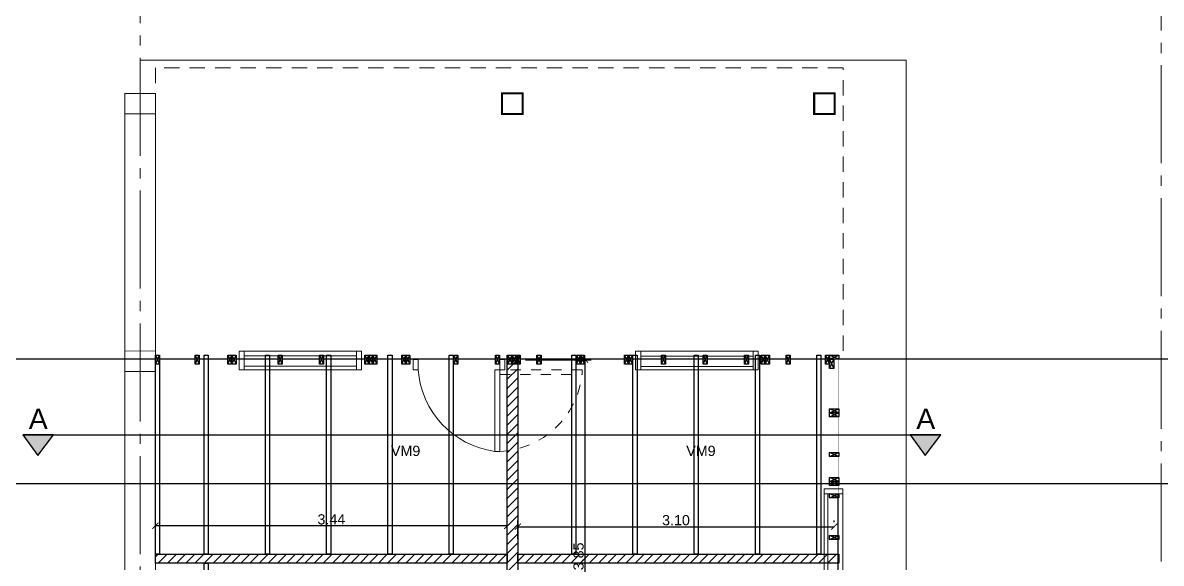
# Model space of a CAD drawing. Header units: millimetres. Extents: x 2924 to 3297, y 1496 to 1704.
# Drawn here: x 3193.52 to 3204.67, y 1566.4 to 1571.69 of the extents above; entities that cross this region are included whole.
import ezdxf

# ---------------------------------------------------------------- set-up
doc = ezdxf.new("R2010")
doc.units = ezdxf.units.MM
doc.header["$PDMODE"] = 35
for name, pattern in [('ACAD_ISO04W100', [30, 24, -3, 0, -3]), ('CONTINUA', [200, 100, 100]), ('DASHED', [0.75, 0.5, -0.25])]:
    doc.linetypes.add(name, pattern=pattern)
doc.layers.get('Defpoints').update_dxf_attribs({"color": 230})
for name, color, linetype in [('EJES', 8, 'Continuous'), ('P0- COLUMNAS HºAº', 7, 'Continuous'), ('P0-CARPINTERIAS', 7, 'Continuous'), ('P0-MAMPOSTERIA LADRILLO', 7, 'Continuous'), ('P0-MUROS', 7, 'Continuous'), ('P0-PANEL', 7, 'Continuous'), ('P0-PROYECCION', 7, 'Continuous'), ('P0-SOLADOS', 7, 'Continuous'), ('PT-MUROS', 7, 'Continuous')]:
    doc.layers.add(name, color=color, linetype=linetype)
doc.styles.add('Arial10', font='arial.ttf', dxfattribs={"height": 0.1})
doc.styles.get("Standard").update_dxf_attribs({"font": 'arial.ttf'})
doc.dimstyles.new('COTA-1-50', dxfattribs={"dimtxt": 0.1, "dimasz": 0.06, "dimexe": 0.06, "dimexo": 0.15, "dimgap": 0.0125, "dimtad": 1, "dimzin": 0, "dimdsep": 46, "dimtxsty": 'Arial10', "dimblk1": 'ARCHTICK', "dimblk2": 'ARCHTICK', "dimsah": 1, "dimcen": 0.09, "dimclrd": 7, "dimclre": 7, "dimclrt": 7, "dimazin": 0, "dimtfac": 1, "dimtofl": 0, "dimtmove": 2, "dimatfit": 3, "dimldrblk": 'ARCHTICK', "dimfxl": 0, "dimtolj": 1, "dimtzin": 0, "dimarcsym": 0})
pattern_1 = [(45, (111.248324, -59.88328), (-0.0449012806, 0.0449012806), [])]

# ---------------------------------------------------------------- blocks, each defined once
blk = doc.blocks.new('A$Cebfddf67')
at = {"color": 0}
for points in [[(0, 2.4), (0, 2.44), (0.09, 2.44), (0.09, 2.4), (0, 2.4), (0.09, 2.44), (0.09, 2.4), (0, 2.44)], [(0, 2.013), (0, 2.053), (0.09, 2.053), (0.09, 2.013), (0, 2.013), (0.09, 2.053), (0.09, 2.013), (0, 2.053)], [(0, 1.767), (0, 1.807), (0.09, 1.807), (0.09, 1.767), (0, 1.767), (0.09, 1.807), (0.09, 1.767), (0, 1.807)], [(0, 1.727), (0, 1.767), (0.09, 1.767), (0.09, 1.727), (0, 1.727), (0.09, 1.767), (0.09, 1.727), (0, 1.767)], [(0, 0.427), (0, 0.467), (0.09, 0.467), (0.09, 0.427), (0, 0.427), (0.09, 0.467), (0.09, 0.427), (0, 0.467)], [(0, 0.387), (0, 0.427), (0.09, 0.427), (0.09, 0.387), (0, 0.387), (0.09, 0.427), (0.09, 0.387), (0, 0.427)], [(0, 0), (0, 0.04), (0.09, 0.04), (0.09, 0), (0, 0), (0.09, 0.04), (0.09, 0), (0, 0.04)]]:
    blk.add_lwpolyline(points, dxfattribs=at)
at = {"color": 0, "const_width": 0.0003}
blk.add_lwpolyline([(0.09, 0), (0, 0), (0, 2.44), (0.09, 2.44)], close=True, dxfattribs=at)
at = {"color": 8}
for points in [[(0, 1.607), (0, 1.647), (0.09, 1.647), (0.09, 1.607), (0, 1.607), (0.09, 1.647), (0.09, 1.607), (0, 1.647)], [(0, 1.2), (0, 1.24), (0.09, 1.24), (0.09, 1.2), (0, 1.2), (0.09, 1.24), (0.09, 1.2), (0, 1.24)], [(0, 0.793), (0, 0.833), (0.09, 0.833), (0.09, 0.793), (0, 0.793), (0.09, 0.833), (0.09, 0.793), (0, 0.833)]]:
    blk.add_lwpolyline(points, dxfattribs=at)
blk = doc.blocks.new('A$C12c60659')
at = {"color": 0}
for points in [[(0, 0.523), (0, 0.563), (0.09, 0.563), (0.09, 0.523), (0, 0.523), (0.09, 0.563), (0.09, 0.523), (0, 0.563)], [(0, 0.523), (0.04, 0.523), (0.04, 0.433), (0, 0.433), (0, 0.523), (0.04, 0.433), (0, 0.433), (0.04, 0.523)], [(0, -0.002), (0, 0.038), (0.09, 0.038), (0.09, -0.002), (0, -0.002), (0.09, 0.038), (0.09, -0.002), (0, 0.038)]]:
    blk.add_lwpolyline(points, dxfattribs=at)
at = {"color": 0, "const_width": 0.0003}
blk.add_lwpolyline([(0.09, -0.002), (0, -0.002), (0, 0.563), (0.09, 0.563)], close=True, dxfattribs=at)
blk = doc.blocks.new('A$C57d97152')
at = {"color": 0}
for points in [[(0, 0.09), (0.04, 0.09), (0.04, 0), (0, 0), (0, 0.09), (0.04, 0), (0, 0), (0.04, 0.09)], [(0.387, 0.09), (0.427, 0.09), (0.427, 0), (0.387, 0), (0.387, 0.09), (0.427, 0), (0.387, 0), (0.427, 0.09)], [(0.709, 0.09), (0.749, 0.09), (0.749, 0), (0.709, 0), (0.709, 0.09), (0.749, 0), (0.709, 0), (0.749, 0.09)], [(0.749, 0.09), (0.789, 0.09), (0.789, 0), (0.749, 0), (0.749, 0.09), (0.789, 0), (0.749, 0), (0.789, 0.09)], [(2.049, 0.09), (2.089, 0.09), (2.089, 0), (2.049, 0), (2.049, 0.09), (2.089, 0), (2.049, 0), (2.089, 0.09)], [(2.089, 0.09), (2.129, 0.09), (2.129, 0), (2.089, 0), (2.089, 0.09), (2.129, 0), (2.089, 0), (2.129, 0.09)]]:
    blk.add_lwpolyline(points, dxfattribs=at)
at = {"color": 0, "const_width": 0.0003}
blk.add_lwpolyline([(2.129, 0.09), (0, 0.09), (0, 0), (2.129, 0)], close=True, dxfattribs=at)
at = {"color": 8}
for points in [[(1.2, 0.09), (1.24, 0.09), (1.24, 0), (1.2, 0), (1.2, 0.09), (1.24, 0), (1.2, 0), (1.24, 0.09)], [(1.606, 0.09), (1.646, 0.09), (1.646, 0), (1.606, 0), (1.606, 0.09), (1.646, 0), (1.606, 0), (1.646, 0.09)]]:
    blk.add_lwpolyline(points, dxfattribs=at)
blk = doc.blocks.new('A$Ce5a903bd')
at = {"color": 0}
for points in [[(0, 0.09), (0.04, 0.09), (0.04, 0), (0, 0), (0, 0.09), (0.04, 0), (0, 0), (0.04, 0.09)], [(0.43, 0.09), (0.47, 0.09), (0.47, 0), (0.43, 0), (0.43, 0.09), (0.47, 0), (0.43, 0), (0.47, 0.09)], [(0.47, 0.09), (0.51, 0.09), (0.51, 0), (0.47, 0), (0.47, 0.09), (0.51, 0), (0.47, 0), (0.51, 0.09)], [(1.77, 0.09), (1.81, 0.09), (1.81, 0), (1.77, 0), (1.77, 0.09), (1.81, 0), (1.77, 0), (1.81, 0.09)], [(1.81, 0.09), (1.85, 0.09), (1.85, 0), (1.81, 0), (1.81, 0.09), (1.85, 0), (1.81, 0), (1.85, 0.09)], [(2.013, 0.09), (2.053, 0.09), (2.053, 0), (2.013, 0), (2.013, 0.09), (2.053, 0), (2.013, 0), (2.053, 0.09)], [(2.4, 0.09), (2.44, 0.09), (2.44, 0), (2.4, 0), (2.4, 0.09), (2.44, 0), (2.4, 0), (2.44, 0.09)]]:
    blk.add_lwpolyline(points, dxfattribs=at)
at = {"color": 0, "const_width": 0.0003}
blk.add_lwpolyline([(2.44, 0.09), (0, 0.09), (0, 0), (2.44, 0)], close=True, dxfattribs=at)
at = {"color": 8}
for points in [[(0.793, 0.09), (0.833, 0.09), (0.833, 0), (0.793, 0), (0.793, 0.09), (0.833, 0), (0.793, 0), (0.833, 0.09)], [(1.2, 0.09), (1.24, 0.09), (1.24, 0), (1.2, 0), (1.2, 0.09), (1.24, 0), (1.2, 0), (1.24, 0.09)], [(1.607, 0.09), (1.647, 0.09), (1.647, 0), (1.607, 0), (1.607, 0.09), (1.647, 0), (1.607, 0), (1.647, 0.09)]]:
    blk.add_lwpolyline(points, dxfattribs=at)
blk = doc.blocks.new('A$Ca9f19df0')
at = {"color": 0}
for points in [[(0, 0.09), (0.04, 0.09), (0.04, 0), (0, 0), (0, 0.09), (0.04, 0), (0, 0), (0.04, 0.09)], [(0.283, 0.09), (0.323, 0.09), (0.323, 0), (0.283, 0), (0.283, 0.09), (0.323, 0), (0.283, 0), (0.323, 0.09)], [(0.323, 0.09), (0.363, 0.09), (0.363, 0), (0.323, 0), (0.323, 0.09), (0.363, 0), (0.323, 0), (0.363, 0.09)], [(1.323, 0.09), (1.363, 0.09), (1.363, 0), (1.323, 0), (1.323, 0.09), (1.363, 0), (1.323, 0), (1.363, 0.09)], [(1.363, 0.09), (1.403, 0.09), (1.403, 0), (1.363, 0), (1.363, 0.09), (1.403, 0), (1.363, 0), (1.403, 0.09)], [(1.403, 0.09), (1.443, 0.09), (1.443, 0), (1.403, 0), (1.403, 0.09), (1.443, 0), (1.403, 0), (1.443, 0.09)], [(1.607, 0.09), (1.647, 0.09), (1.647, 0), (1.607, 0), (1.607, 0.09), (1.647, 0), (1.607, 0), (1.647, 0.09)], [(1.993, 0.09), (2.033, 0.09), (2.033, 0), (1.993, 0), (1.993, 0.09), (2.033, 0), (1.993, 0), (2.033, 0.09)]]:
    blk.add_lwpolyline(points, dxfattribs=at)
at = {"color": 0, "const_width": 0.0003}
blk.add_lwpolyline([(2.033, 0.09), (0, 0.09), (0, 0), (2.033, 0)], close=True, dxfattribs=at)
at = {"color": 8}
for points in [[(0.793, 0.09), (0.833, 0.09), (0.833, 0), (0.793, 0), (0.793, 0.09), (0.833, 0), (0.793, 0), (0.833, 0.09)], [(1.2, 0.09), (1.24, 0.09), (1.24, 0), (1.2, 0), (1.2, 0.09), (1.24, 0), (1.2, 0), (1.24, 0.09)]]:
    blk.add_lwpolyline(points, dxfattribs=at)
blk = doc.blocks.new('_ARCHTICK')
at = {"color": 0, "linetype": 'ByBlock', "const_width": 0.15}
blk.add_lwpolyline([(-0.5, -0.5), (0.5, 0.5)], dxfattribs=at)
blk = doc.blocks.new('*D362')
at = {"layer": 'Defpoints', "color": 0, "transparency": 16777216}
for p in [(3194.82, 1566.766), (3194.82, 1566.488), (3198.265, 1566.488)]:
    blk.add_point(p, dxfattribs=at)
at = {"layer": 'PT-MUROS', "color": 7, "lineweight": -2, "transparency": 16777216}
for p, q in [((3194.82, 1566.638), (3194.82, 1566.826)), ((3198.265, 1566.638), (3198.265, 1566.826)), ((3198.265, 1566.766), (3194.82, 1566.766))]:
    blk.add_line(p, q, dxfattribs=at)
at = {"layer": 'PT-MUROS', "color": 7, "lineweight": -2, "transparency": 16777216, "xscale": 0.06, "yscale": 0.06, "zscale": 0.06, "rotation": 180}
blk.add_blockref('_ARCHTICK', (3194.82, 1566.766), dxfattribs=at)
at = {"layer": 'PT-MUROS', "color": 7, "lineweight": -2, "transparency": 16777216, "xscale": 0.06, "yscale": 0.06, "zscale": 0.06}
blk.add_blockref('_ARCHTICK', (3198.265, 1566.766), dxfattribs=at)
at = {"layer": 'PT-MUROS', "color": 7, "transparency": 16777216, "insert": (3196.543, 1566.829), "char_height": 0.1, "attachment_point": 5, "style": 'Arial10'}
blk.add_mtext('\\A1;3.44', dxfattribs=at)
blk = doc.blocks.new('*D366')
at = {"layer": 'Defpoints', "color": 0, "transparency": 16777216}
for p in [(3198.293, 1568.393), (3199.028, 1568.393), (3198.317, 1564.542)]:
    blk.add_point(p, dxfattribs=at)
at = {"layer": 'PT-MUROS', "color": 7, "lineweight": -2, "transparency": 16777216}
for p, q in [((3198.443, 1568.393), (3199.088, 1568.393)), ((3199.028, 1564.542), (3199.028, 1568.393)), ((3198.467, 1564.542), (3199.088, 1564.542))]:
    blk.add_line(p, q, dxfattribs=at)
at = {"layer": 'PT-MUROS', "color": 7, "lineweight": -2, "transparency": 16777216, "xscale": 0.06, "yscale": 0.06, "zscale": 0.06}
for p, rotation in [((3199.028, 1568.393), 90), ((3199.028, 1564.542), 270)]:
    blk.add_blockref('_ARCHTICK', p, dxfattribs=dict(at, rotation=rotation))
at = {"layer": 'PT-MUROS', "color": 7, "transparency": 16777216, "insert": (3198.964, 1566.467), "char_height": 0.1, "attachment_point": 5, "rotation": 90, "style": 'Arial10'}
blk.add_mtext('\\A1;3.85', dxfattribs=at)
blk = doc.blocks.new('*D367')
at = {"layer": 'Defpoints', "color": 0, "transparency": 16777216}
for p in [(3201.468, 1566.758), (3201.468, 1566.653), (3198.369, 1566.488)]:
    blk.add_point(p, dxfattribs=at)
at = {"layer": 'PT-MUROS', "color": 7, "lineweight": -2, "transparency": 16777216}
for p, q in [((3198.369, 1566.638), (3198.369, 1566.818)), ((3201.468, 1566.803), (3201.468, 1566.818)), ((3198.369, 1566.758), (3201.468, 1566.758))]:
    blk.add_line(p, q, dxfattribs=at)
at = {"layer": 'PT-MUROS', "color": 7, "lineweight": -2, "transparency": 16777216, "xscale": 0.06, "yscale": 0.06, "zscale": 0.06, "rotation": 180}
blk.add_blockref('_ARCHTICK', (3198.369, 1566.758), dxfattribs=at)
at = {"layer": 'PT-MUROS', "color": 7, "lineweight": -2, "transparency": 16777216, "xscale": 0.06, "yscale": 0.06, "zscale": 0.06}
blk.add_blockref('_ARCHTICK', (3201.468, 1566.758), dxfattribs=at)
at = {"layer": 'PT-MUROS', "color": 7, "transparency": 16777216, "insert": (3199.918, 1566.821), "char_height": 0.1, "attachment_point": 5, "style": 'Arial10'}
blk.add_mtext('\\A1;3.10', dxfattribs=at)

msp = doc.modelspace()

# ---------------------------------------------------------------- hatches: boundary and pattern name
at = {"layer": 'PT-MUROS'}
h = msp.add_hatch(dxfattribs=at)
h.set_pattern_fill('ANSI31', color=2, scale=0.02)
h.set_pattern_definition(pattern_1)
h.paths.add_polyline_path([(3198.2648, 1568.4378), (3198.3688, 1568.4378), (3198.3688, 1560.5528), (3198.2648, 1560.5528)])
at = {"layer": 'PT-MUROS', "true_color": 0xcc2427}
h = msp.add_hatch(color=242, dxfattribs=at)
h.dxf.hatch_style = 1
h.paths.add_polyline_path([(3193.6674, 1567.456), (3193.8205, 1567.656), (3193.5205, 1567.656)])
h.paths.add_polyline_path([(3202.3597, 1567.456), (3202.5128, 1567.656), (3202.2128, 1567.656)])
at = {"layer": 'PT-MUROS'}
h = msp.add_hatch(dxfattribs=at)
h.set_pattern_fill('ANSI31', color=3, scale=0.02)
h.set_pattern_definition(pattern_1)
h.paths.add_polyline_path([(3194.8205, 1566.4881), (3198.2648, 1566.4881), (3198.2648, 1566.4001), (3194.8205, 1566.4001)])
h = msp.add_hatch(dxfattribs=at)
h.set_pattern_fill('ANSI31', color=3, scale=0.02)
h.set_pattern_definition(pattern_1)
h.paths.add_polyline_path([(3198.3688, 1566.4881), (3201.5128, 1566.4881), (3201.5128, 1566.4001), (3198.3688, 1566.4001)])

# ---------------------------------------------------------------- linework, layer by layer
at = {"layer": 'EJES', "color": 8, "linetype": 'ACAD_ISO04W100', "lineweight": 0, "ltscale": 0.04}
for points in [[(3194.6705, 1584.3486), (3194.6705, 1551.9446)], [(3204.6705, 1584.2759), (3204.6705, 1551.9446)]]:
    msp.add_lwpolyline(points, dxfattribs=at)
at = {"layer": 'P0- COLUMNAS HºAº', "color": 8, "lineweight": 0, "const_width": 0.008}
for points in [[(3194.5205, 1570.9998), (3194.8205, 1570.9998), (3194.8205, 1570.7998), (3194.5205, 1570.7998)], [(3194.5205, 1568.4773), (3194.8205, 1568.4773), (3194.8205, 1568.2773), (3194.5205, 1568.2773)]]:
    msp.add_lwpolyline(points, close=True, dxfattribs=at)
at = {"layer": 'P0-CARPINTERIAS', "color": 8, "linetype": 'CONTINUA', "lineweight": 0}
for points in [[(3195.6394, 1568.4773), (3196.8394, 1568.4773), (3196.8394, 1568.2953), (3195.6394, 1568.2953), (3195.6394, 1568.4773), (3195.6894, 1568.4773), (3195.6894, 1568.2953), (3196.7894, 1568.2953), (3196.7894, 1568.4774), (3196.7894, 1568.4293), (3195.6894, 1568.4293), (3195.6894, 1568.3293), (3196.7894, 1568.3293)], [(3200.7228, 1568.4772), (3199.5228, 1568.4772), (3199.5228, 1568.2953), (3200.7228, 1568.2953), (3200.7228, 1568.4772), (3200.6728, 1568.4772), (3200.6728, 1568.2953), (3199.5728, 1568.2953), (3199.5728, 1568.4772), (3199.5728, 1568.4272), (3200.6728, 1568.4272), (3200.6728, 1568.3272), (3199.5728, 1568.3272)], [(3201.5522, 1565.9295), (3201.5522, 1567.1295), (3201.3702, 1567.1295), (3201.3702, 1565.9295), (3201.5522, 1565.9295), (3201.5522, 1565.9795), (3201.3702, 1565.9795), (3201.3702, 1567.0795), (3201.5522, 1567.0795), (3201.5042, 1567.0795), (3201.5042, 1565.9795), (3201.4042, 1565.9795), (3201.4042, 1567.0795)]]:
    msp.add_lwpolyline(points, dxfattribs=at)
msp.add_lwpolyline([(3198.1429, 1567.4953), (3198.1928, 1567.4953), (3198.1928, 1568.3953), (3198.2428, 1568.3953), (3198.2428, 1568.2953), (3198.1428, 1568.2953), (3198.1429, 1567.4953, -0.3543373), (3197.3928, 1568.2953), (3197.3928, 1568.3953), (3197.3428, 1568.3953), (3197.3428, 1568.2953), (3197.3928, 1568.2953)], format="xyb", dxfattribs=at)
at = {"layer": 'P0-MAMPOSTERIA LADRILLO', "color": 8, "lineweight": 0, "const_width": 0.008}
for points in [[(3194.8203, 1568.4773), (3194.5202, 1568.4773), (3194.5203, 1570.9998), (3194.8206, 1570.9998)], [(3194.5205, 1558.6383), (3194.5204, 1568.4773), (3194.8205, 1568.4773), (3194.8205, 1558.6383)]]:
    msp.add_lwpolyline(points, close=True, dxfattribs=at)
at = {"layer": 'P0-MUROS', "color": 8, "lineweight": 0, "const_width": 0.02}
for points in [[(3198.4154, 1570.9998), (3198.4154, 1570.7998), (3198.2154, 1570.7998), (3198.2154, 1570.9998)], [(3201.4713, 1570.9998), (3201.4713, 1570.7998), (3201.2713, 1570.7998), (3201.2713, 1570.9998)]]:
    msp.add_lwpolyline(points, close=True, dxfattribs=at)
at = {"layer": 'P0-MUROS', "color": 8, "linetype": 'DASHED', "lineweight": 0, "ltscale": 0.2}
msp.add_lwpolyline([(3198.1928, 1568.2953), (3198.1928, 1568.2482), (3198.9983, 1568.2482), (3198.9983, 1568.2953)], close=True, dxfattribs=at)
msp.add_lwpolyline([(3198.1928, 1567.4953, 0.3723895), (3198.9983, 1568.2482, -1.4940376)], format="xyb", dxfattribs=at)
at = {"layer": 'P0-PROYECCION', "color": 8, "linetype": 'DASHED', "lineweight": 0, "ltscale": 0.3}
msp.add_lwpolyline([(3201.5545, 1568.4813), (3201.5545, 1571.2498), (3194.8205, 1571.2498), (3194.8205, 1570.9998)], dxfattribs=at)
at = {"layer": 'P0-SOLADOS', "color": 8, "lineweight": 0}
msp.add_lwpolyline([(3194.6706, 1571.1498), (3194.6704, 1571.3273), (3202.1713, 1571.3273), (3202.1713, 1554.2883), (3204.6705, 1554.2883)], dxfattribs=at)
at = {"layer": 'PT-MUROS', "color": 1}
for p in [(3250.461, 1568.3988), (3250.461, 1567.1788)]:
    msp.add_ray(p, (-1, 0), dxfattribs=at)
at = {"layer": 'PT-MUROS', "color": 4}
for points in [[(3194.8205, 1568.4378), (3194.8605, 1568.4378), (3194.8605, 1566.4881), (3194.8205, 1566.4881)], [(3195.2968, 1568.4378), (3195.3368, 1568.4378), (3195.3368, 1566.4881), (3195.2968, 1566.4881)], [(3195.8968, 1568.4378), (3195.9368, 1568.4378), (3195.9368, 1566.4881), (3195.8968, 1566.4881)], [(3196.4968, 1568.4378), (3196.5368, 1568.4378), (3196.5368, 1566.4881), (3196.4968, 1566.4881)], [(3197.0968, 1568.4378), (3197.1368, 1568.4378), (3197.1368, 1566.4881), (3197.0968, 1566.4881)], [(3197.6968, 1568.4378), (3197.7368, 1568.4378), (3197.7368, 1566.4881), (3197.6968, 1566.4881)], [(3198.8968, 1568.4378), (3198.9368, 1568.4378), (3198.9368, 1566.4881), (3198.8968, 1566.4881)], [(3199.4968, 1568.4378), (3199.5368, 1568.4378), (3199.5368, 1566.4881), (3199.4968, 1566.4881)], [(3200.0968, 1568.4378), (3200.1368, 1568.4378), (3200.1368, 1566.4881), (3200.0968, 1566.4881)], [(3200.6968, 1568.4378), (3200.7368, 1568.4378), (3200.7368, 1566.4881), (3200.6968, 1566.4881)], [(3201.2968, 1568.4378), (3201.3368, 1568.4378), (3201.3368, 1566.4881), (3201.2968, 1566.4881)], [(3195.2968, 1566.4001), (3195.3368, 1566.4001), (3195.3368, 1564.5744), (3195.2968, 1564.5744)]]:
    msp.add_lwpolyline(points, close=True, dxfattribs=at)
at = {"layer": 'PT-MUROS', "color": 2}
msp.add_lwpolyline([(3198.2648, 1568.4378), (3198.3688, 1568.4378), (3198.3688, 1560.5528), (3198.2648, 1560.5528)], close=True, dxfattribs=at)
at = {"layer": 'PT-MUROS'}
for points in [[(3193.5205, 1567.656), (3202.5128, 1567.656)], [(3193.6674, 1567.456), (3193.8205, 1567.656), (3193.5205, 1567.656), (3193.6674, 1567.456)], [(3202.3597, 1567.456), (3202.5128, 1567.656), (3202.2128, 1567.656), (3202.3597, 1567.456)]]:
    msp.add_lwpolyline(points, dxfattribs=at)
at = {"layer": 'PT-MUROS', "color": 3}
for points in [[(3194.8205, 1566.4881), (3198.2648, 1566.4881), (3198.2648, 1566.4001), (3194.8205, 1566.4001)], [(3198.3688, 1566.4881), (3201.5128, 1566.4881), (3201.5128, 1566.4001), (3198.3688, 1566.4001)]]:
    msp.add_lwpolyline(points, close=True, dxfattribs=at)

# ---------------------------------------------------------------- block references
at = {"layer": 'P0-PANEL', "color": 8, "lineweight": 0}
for name, p in [('A$C57d97152', (3194.8203, 1568.3478)), ('A$Ca9f19df0', (3196.9494, 1568.3478)), ('A$Ce5a903bd', (3198.9828, 1568.3478)), ('A$C12c60659', (3201.4228, 1567.8748)), ('A$Cebfddf67', (3201.4228, 1565.4328))]:
    msp.add_blockref(name, p, dxfattribs=at)

# ---------------------------------------------------------------- texts
at = {"layer": 'PT-MUROS', "color": 7, "char_height": 0.2, "attachment_point": 1}
for insert in [(3193.579, 1567.9136), (3202.2714, 1567.9136)]:
    msp.add_mtext_dynamic_manual_height_columns('A', width=0.110478, gutter_width=12.5, heights=[0], dxfattribs=dict(at, insert=insert))
at = {"layer": 'PT-MUROS', "color": 4, "char_height": 0.1, "attachment_point": 1}
for insert in [(3197.1266, 1567.5502), (3200.0188, 1567.5502)]:
    msp.add_mtext_dynamic_manual_height_columns('VM9', width=0.308735, gutter_width=12.5, heights=[0], dxfattribs=dict(at, insert=insert))

# ---------------------------------------------------------------- dimensions: what is measured, and where the dimension line sits
at = {"layer": 'PT-MUROS'}
dim = msp.add_linear_dim(base=(3199.0278, 1568.3928), p1=(3198.3168, 1564.5415), p2=(3198.2928, 1568.3928), angle=90, dimstyle='COTA-1-50', override={"dimfxl": 0.5, "dimarcsym": 1}, dxfattribs=at)
dim.commit()
dim.dimension.update_dxf_attribs({"geometry": '*D366', "text_midpoint": (3198.9642, 1566.4672)})
for base, p1, p2, picture, middle in [((3194.8205, 1566.7658), (3198.2648, 1566.4881), (3194.8205, 1566.4881), '*D362', (3196.5426, 1566.8294)), ((3201.4678, 1566.7579), (3198.3688, 1566.4881), (3201.4678, 1566.6528), '*D367', (3199.9183, 1566.8215))]:
    dim = msp.add_linear_dim(base=base, p1=p1, p2=p2, dimstyle='COTA-1-50', override={"dimfxl": 0.5, "dimarcsym": 1}, dxfattribs=at)
    dim.commit()
    dim.dimension.update_dxf_attribs({"geometry": picture, "text_midpoint": middle})

doc.saveas('drawing.dxf')
